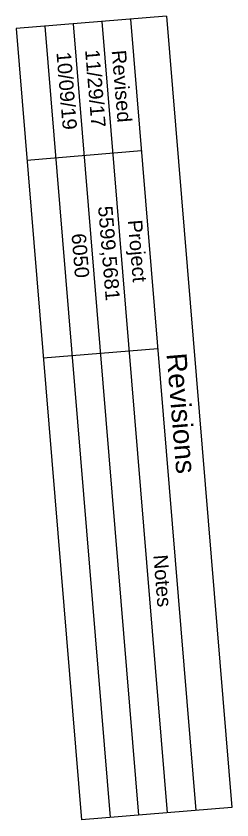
# Model space of a CAD drawing. Header units: inches. Extents: x 69213595 to 69219133, y 27671820 to 27676125.
# Drawn here: x 69218512.9 to 69218515.61, y 27672340.7 to 27672350.76 of the extents above; entities that cross this region are included whole.
import ezdxf

# ---------------------------------------------------------------- set-up
doc = ezdxf.new("R2010")
doc.units = ezdxf.units.IN
doc.header["$LTSCALE"] = 100
doc.header["$MEASUREMENT"] = 0
doc.layers.get('0').update_dxf_attribs({"linetype": 'CONTINUOUS'})
doc.layers.add('A-REV', color=1, linetype='CONTINUOUS', true_color=0xff0000)
doc.styles.get("Standard").update_dxf_attribs({"font": 'arial.ttf'})

# ---------------------------------------------------------------- blocks, each defined once
blk = doc.blocks.new('*T8')
at = {"layer": 'A-REV', "color": 0, "linetype": 'ByBlock', "lineweight": -2, "transparency": 16777216}
for p, q in [((0, 0), (-1.887, -0.156)), ((0, 0), (0.819, -9.9)), ((-1.169, -0.097), (-0.35, -9.997)), ((-0.811, -0.067), (0.009, -9.968)), ((-0.452, -0.037), (0.368, -9.938)), ((-1.887, -0.156), (-1.068, -10.057)), ((-1.528, -0.126), (-0.709, -10.027)), ((-0.315, -1.687), (-1.75, -1.806)), ((-0.11, -4.163), (-1.545, -4.281)), ((0.819, -9.9), (-1.068, -10.057))]:
    blk.add_line(p, q, dxfattribs=at)
at = {"layer": 'A-REV', "color": 0, "transparency": 16777216, "rotation": 274.7309}
for s, insert, char_height, width, attachment_point in [('10/09/19', (-1.161, -0.927), 0.18, 1.53572, 2), ('11/29/17', (-0.802, -0.897), 0.18, 1.53572, 2), ('Revised', (-0.563, -0.877), 0.18, 1.53572, 5), ('5599,5681', (-0.631, -2.96), 0.18, 2.36358, 2), ('Project', (-0.392, -2.94), 0.18, 2.36358, 5), ('6050', (-0.99, -2.989), 0.18, 2.36358, 2), ('Revisions', (0.184, -4.969), 0.25, 9.81431, 5), ('Notes', (-0.051, -7.065), 0.18, 5.67501, 5)]:
    blk.add_mtext(s, dxfattribs=dict(at, insert=insert, char_height=char_height, width=width, attachment_point=attachment_point))

msp = doc.modelspace()

# ---------------------------------------------------------------- block references
msp.add_blockref('*T8', (69218514.787, 27672350.759))

doc.saveas('drawing.dxf')
